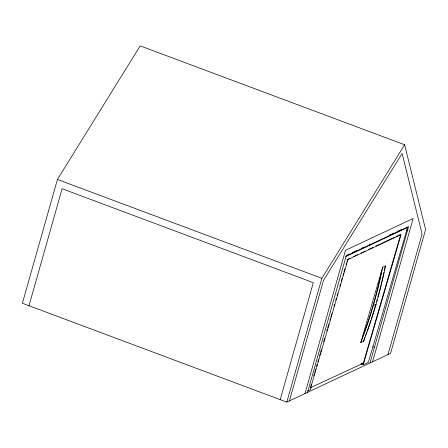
<?xml version="1.0" encoding="UTF-8"?>
<svg xmlns="http://www.w3.org/2000/svg" width="448" height="448" viewBox="0 0 448 448"><rect width="100%" height="100%" fill="white"/><g stroke="black" fill="none" stroke-linecap="round" stroke-linejoin="round"><path stroke-width="0.67" d="M57.434 179.446L22.4 303.257L286.81 402.119L390.566 353.338L425.6 229.527L404.617 144.743L140.202 45.881L57.434 179.446L321.849 278.303L404.617 144.743M29.008 305.726L62.115 188.737L313.309 282.654L280.202 399.644M286.81 402.119L321.849 278.303M289.408 400.898L323.512 280.364L402.142 153.479L422.078 234.024L387.968 354.558M304.97 393.579L345.514 250.292L413.146 218.495L372.596 361.788M307.563 392.358L346.181 255.898L408.621 226.542L370.003 363.003M310.682 386.462L311.265 384.457M313.79 375.76L314.373 373.755M314.765 372.417L315.734 369.074M316.512 366.402L317.094 364.392M317.873 361.721L318.455 359.71M319.62 355.701L320.202 353.69M320.594 352.358L321.563 349.009M323.702 341.656L324.671 338.313M326.81 330.954L327.393 328.95M327.779 327.611L328.754 324.268M329.918 320.253L330.501 318.248M330.893 316.91L331.862 313.566M334.001 306.208L334.583 304.203M335.748 300.188L336.33 298.183M337.109 295.506L337.691 293.502M339.83 286.143L340.413 284.138M341.186 281.462L342.16 278.118M342.938 275.447L343.521 273.437M343.907 272.098L344.882 268.755M346.046 264.746L346.629 262.735M347.015 261.402L347.598 259.392L350.129 258.205M363.77 362.97L310.727 387.598L311.074 387.738L310.548 389.564L307.647 390.925M360.763 342.608L382.676 267.187L385.515 265.854A477.232 439.544 64.8 0 1 376.113 304.192A476.442 438.816 64.8 0 1 365.893 335.222L363.608 341.27L360.763 342.608L363.048 336.56A476.442 438.816 64.8 0 0 373.268 305.525A477.232 439.544 64.8 0 0 382.676 267.193M363.608 341.27L364.706 337.484M384.233 270.273L385.515 265.854M362.09 362.97L361.738 364.185L363.238 364.795L368.351 362.387L407.534 227.528L406.532 227.125M392.263 262.959L392.454 262.304L392.05 262.147M363.418 362.824L400.725 234.422L396.295 236.499M363.238 364.795L401.072 234.562L347.95 259.538L310.643 387.94L311.074 387.738M362.242 363.014L361.889 364.23L360.886 363.81M346.646 255.287L349.166 254.106M352.318 252.622L356.737 250.544M361.782 248.175L364.302 246.988M369.348 244.614L370.614 244.02M389.536 235.127L393.949 233.05M397.102 231.566L401.52 229.494M345.722 256.586L407.534 227.528M353.293 256.721L357.717 254.638M360.881 253.148L365.305 251.07M368.469 249.581L372.898 247.503M376.057 246.014L380.486 243.936M381.752 243.337L395.03 237.093M373.274 305.525L376.113 304.192M406.594 229.964L407.898 230.451M372.831 346.707L374.797 347.441M381.024 272.871L381.108 273.594A477.534 439.824 64.8 0 1 373.055 305.441A475.535 437.982 64.8 0 1 362.858 336.414L362.415 336.93M365.254 335.591L365.697 335.076A475.535 437.982 64.8 0 0 366.811 332.035M383.947 272.261A477.534 439.824 64.8 0 1 380.996 285.062M380.839 285.701A477.534 439.824 64.8 0 1 377.86 297.153M377.16 299.684A477.534 439.824 64.8 0 1 376.622 301.582M375.9 304.102A475.535 437.982 64.8 0 1 374.214 309.758M374.024 310.386A475.535 437.982 64.8 0 1 372.07 316.63M371.868 317.251A475.535 437.982 64.8 0 1 371.263 319.116M370.854 320.354A475.535 437.982 64.8 0 1 370.233 322.213M370.026 322.829A475.535 437.982 64.8 0 1 368.116 328.367M367.903 328.983A475.535 437.982 64.8 0 1 367.248 330.814"/></g></svg>
